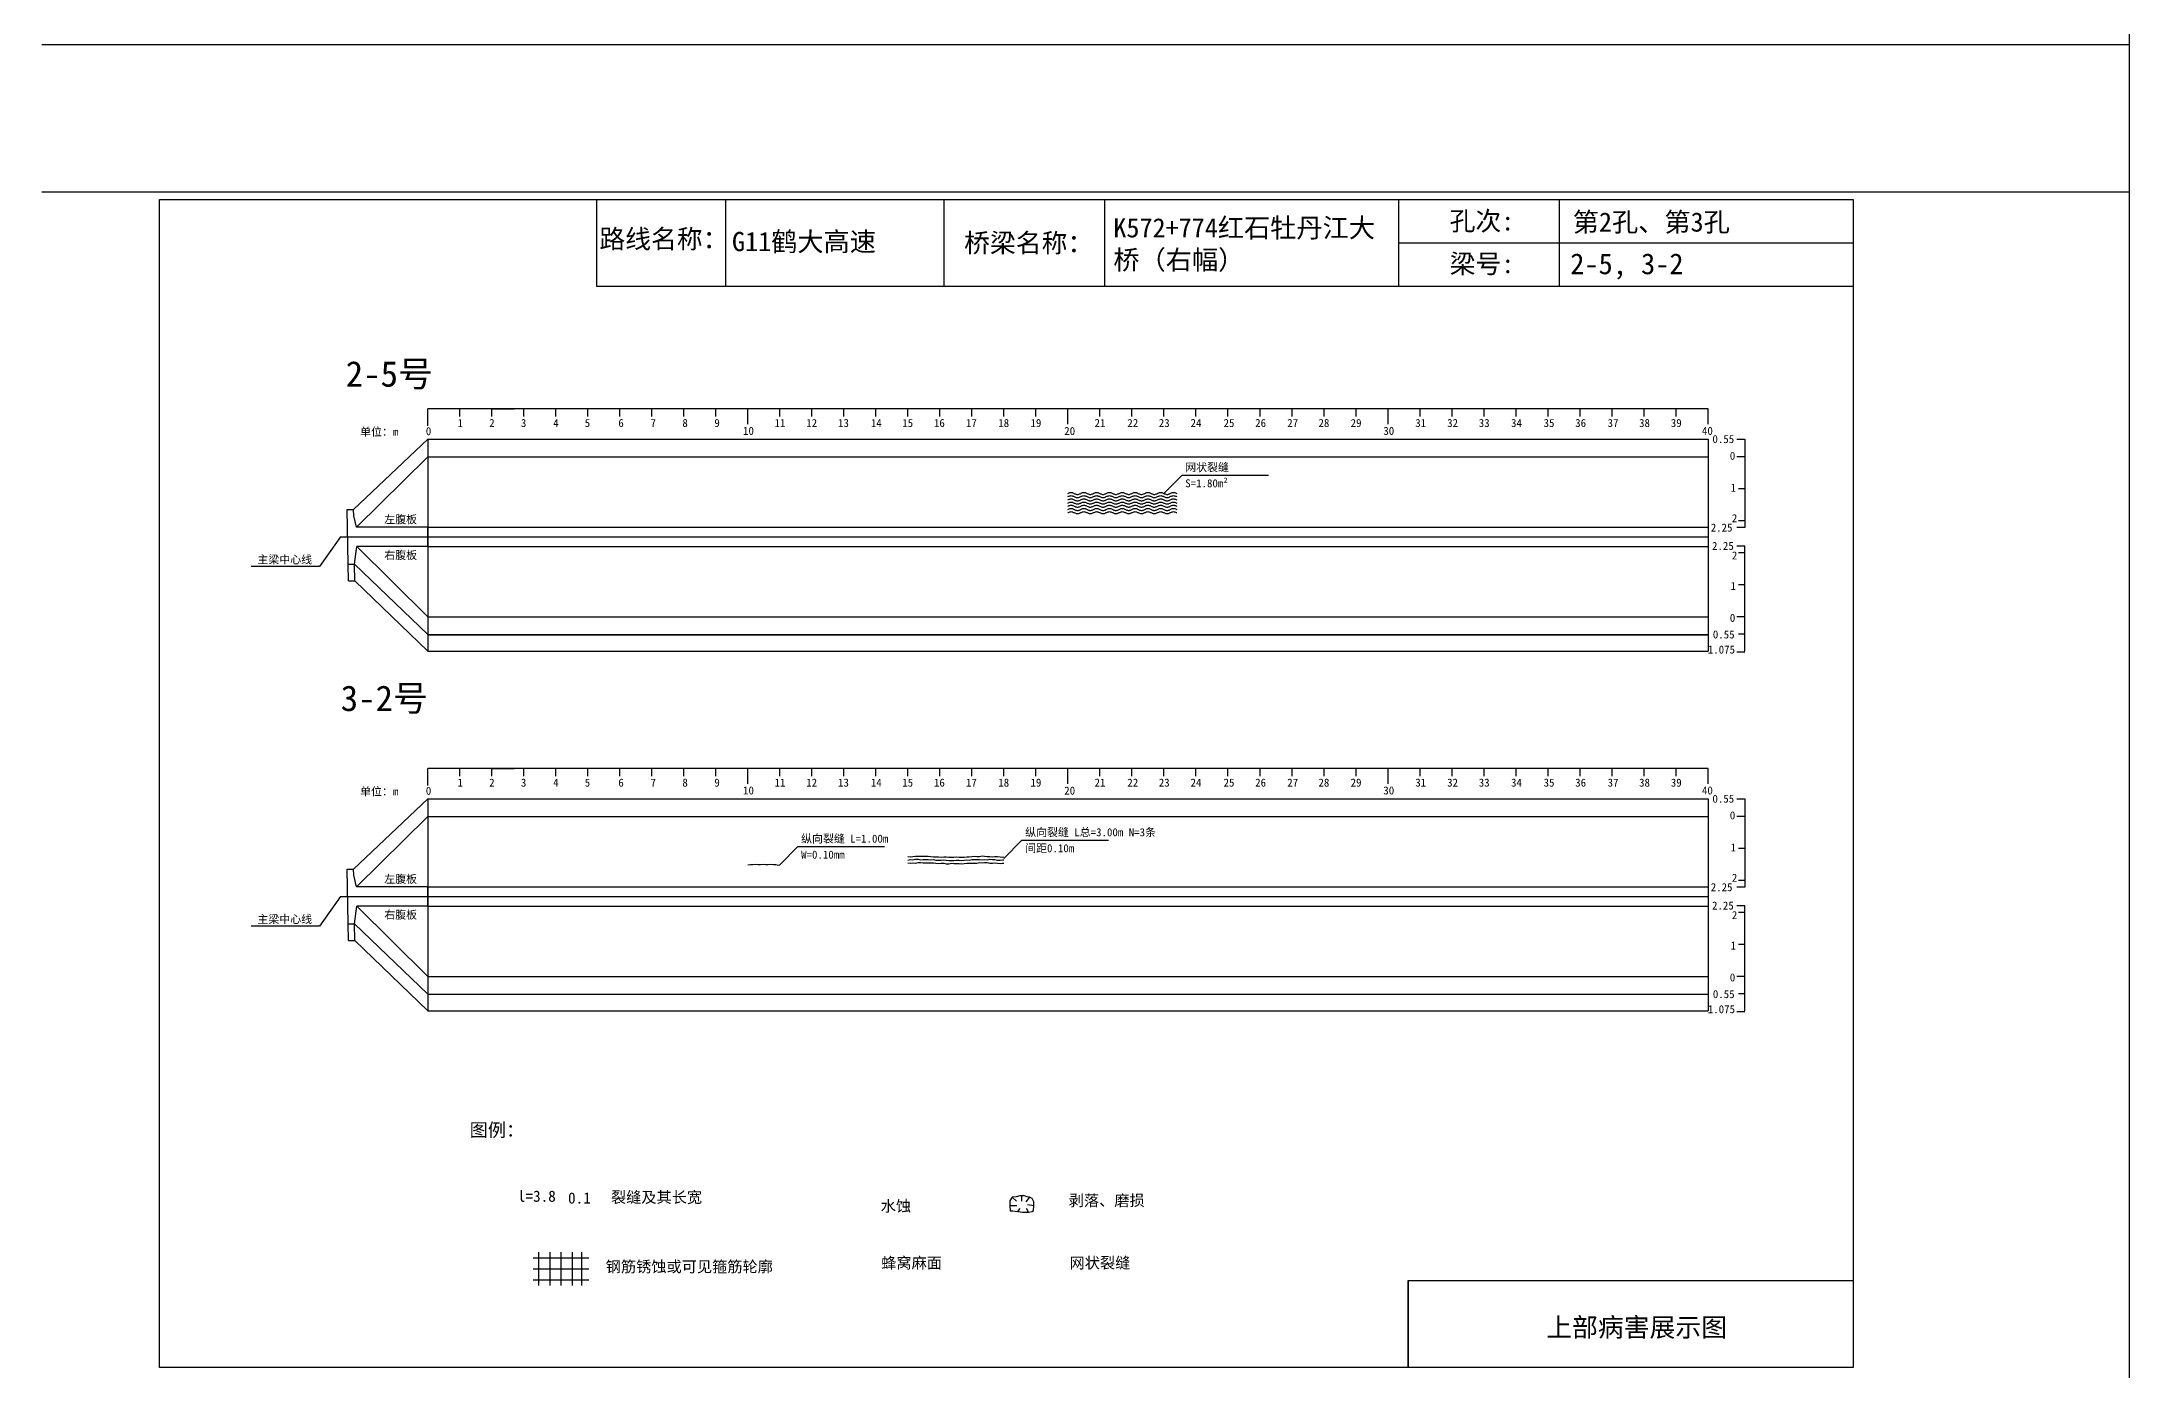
# Model space of a CAD drawing. Header units: millimetres. Extents: x -37 to 615, y -48 to 1658.
# Drawn here: x -37 to 615, y 829 to 1244 of the extents above; entities that cross this region are included whole.
import ezdxf

# ---------------------------------------------------------------- set-up
doc = ezdxf.new("R2010")
doc.units = ezdxf.units.MM
for name, color, linetype in [('图层1', 7, 'Continuous'), ('病害', 5, 'Continuous'), ('轮廓', 3, 'Continuous')]:
    doc.layers.add(name, color=color, linetype=linetype)
doc.layers.add('虚线', color=7, linetype='Continuous', lineweight=30)
doc.styles.get("Standard").update_dxf_attribs({"font": ''})
doc.styles.add('汉字', font='')
doc.styles.get('Standard').set_extended_font_data('SimSun')
doc.styles.get('汉字').set_extended_font_data('SimSun')

# ---------------------------------------------------------------- blocks, each defined once
blk = doc.blocks.new('adfsd')
at = {"lineweight": -2, "ltscale": 0.5}
for p, q in [((1140.897, -3083.694), (1140.936, -3083.729)), ((1140.983, -3083.682), (1140.981, -3083.729)), ((1141.053, -3083.694), (1141.022, -3083.735)), ((1140.876, -3083.768), (1140.94, -3083.769)), ((1140.948, -3083.824), (1140.969, -3083.796)), ((1141.045, -3083.83), (1141.028, -3083.796)), ((1141.094, -3083.772), (1141.036, -3083.763))]:
    blk.add_line(p, q, dxfattribs=at)
blk.add_lwpolyline([(1141, -3083.682), (1140.967, -3083.682), (1140.934, -3083.69), (1140.897, -3083.694), (1140.876, -3083.727), (1140.876, -3083.768), (1140.88, -3083.818), (1140.905, -3083.818), (1140.991, -3083.83), (1141.045, -3083.83), (1141.078, -3083.822), (1141.09, -3083.814), (1141.094, -3083.772), (1141.094, -3083.735), (1141.078, -3083.707), (1141.053, -3083.694), (1141.033, -3083.69), (1141, -3083.678)], dxfattribs=at)
blk = doc.blocks.new('chi')
at = {"color": 0}
for p, q in [((1147.409, -3079.329), (1147.409, -3078.8)), ((1187.409, -3078.8), (1147.409, -3078.8)), ((1148.409, -3079.041), (1148.409, -3078.8)), ((1149.409, -3079.041), (1149.409, -3078.8)), ((1149.409, -3078.8), (1150.109, -3078.8)), ((1150.409, -3079.041), (1150.409, -3078.8)), ((1151.409, -3079.041), (1151.409, -3078.8)), ((1152.409, -3079.041), (1152.409, -3078.8)), ((1153.409, -3079.041), (1153.409, -3078.8)), ((1154.409, -3079.041), (1154.409, -3078.8)), ((1155.409, -3079.041), (1155.409, -3078.8)), ((1156.409, -3079.041), (1156.409, -3078.8)), ((1157.409, -3079.283), (1157.409, -3078.8)), ((1158.409, -3079.041), (1158.409, -3078.8)), ((1159.409, -3079.041), (1159.409, -3078.8)), ((1160.409, -3079.041), (1160.409, -3078.8)), ((1161.409, -3079.041), (1161.409, -3078.8)), ((1162.409, -3079.041), (1162.409, -3078.8)), ((1163.409, -3079.041), (1163.409, -3078.8)), ((1164.409, -3079.041), (1164.409, -3078.8)), ((1165.409, -3079.041), (1165.409, -3078.8)), ((1166.409, -3079.041), (1166.409, -3078.8)), ((1167.409, -3079.283), (1167.409, -3078.8)), ((1168.409, -3079.041), (1168.409, -3078.8)), ((1169.409, -3079.041), (1169.409, -3078.8)), ((1170.409, -3079.041), (1170.409, -3078.8)), ((1171.409, -3079.041), (1171.409, -3078.8)), ((1172.409, -3079.041), (1172.409, -3078.8)), ((1173.409, -3079.041), (1173.409, -3078.8)), ((1174.409, -3079.041), (1174.409, -3078.8)), ((1175.409, -3079.041), (1175.409, -3078.8)), ((1176.409, -3079.041), (1176.409, -3078.8)), ((1177.409, -3079.283), (1177.409, -3078.8)), ((1178.409, -3079.041), (1178.409, -3078.8)), ((1179.409, -3079.041), (1179.409, -3078.8)), ((1180.409, -3079.041), (1180.409, -3078.8)), ((1181.409, -3079.041), (1181.409, -3078.8)), ((1182.409, -3079.041), (1182.409, -3078.8)), ((1183.409, -3079.041), (1183.409, -3078.8)), ((1184.409, -3079.041), (1184.409, -3078.8)), ((1185.409, -3079.041), (1185.409, -3078.8)), ((1186.409, -3079.041), (1186.409, -3078.8)), ((1187.409, -3079.283), (1187.409, -3078.8))]:
    blk.add_line(p, q, dxfattribs=at)
for s, p in [('0', (1147.349, -3079.623)), ('1', (1148.339, -3079.368)), ('2', (1149.328, -3079.368)), ('3', (1150.319, -3079.368)), ('4', (1151.329, -3079.368)), ('5', (1152.313, -3079.368)), ('6', (1153.363, -3079.368)), ('7', (1154.37, -3079.368)), ('8', (1155.363, -3079.368)), ('9', (1156.363, -3079.368)), ('10', (1157.259, -3079.613)), ('11', (1158.242, -3079.368)), ('12', (1159.233, -3079.368)), ('13', (1160.227, -3079.368)), ('14', (1161.252, -3079.368)), ('15', (1162.233, -3079.368)), ('16', (1163.223, -3079.368)), ('17', (1164.224, -3079.368)), ('18', (1165.232, -3079.368)), ('19', (1166.238, -3079.368)), ('20', (1167.294, -3079.617)), ('21', (1168.24, -3079.368)), ('22', (1169.264, -3079.368)), ('23', (1170.247, -3079.368)), ('24', (1171.24, -3079.368)), ('25', (1172.271, -3079.368)), ('26', (1173.258, -3079.368)), ('27', (1174.261, -3079.368)), ('28', (1175.236, -3079.368)), ('29', (1176.24, -3079.368)), ('30', (1177.262, -3079.613)), ('31', (1178.261, -3079.368)), ('32', (1179.256, -3079.368)), ('33', (1180.243, -3079.368)), ('34', (1181.251, -3079.368)), ('35', (1182.269, -3079.368)), ('36', (1183.256, -3079.368)), ('37', (1184.269, -3079.368)), ('38', (1185.251, -3079.368)), ('39', (1186.242, -3079.368)), ('40', (1187.216, -3079.613))]:
    blk.add_text(s, height=0.25).set_placement(p)
blk = doc.blocks.new('kopp')
at = {"color": 0}
for p, q in [((1188.308, -3078.25), (1188.558, -3078.25)), ((1188.558, -3078.25), (1188.558, -3078.8)), ((1188.558, -3078.8), (1188.308, -3078.8)), ((1188.558, -3078.8), (1188.558, -3079.8)), ((1188.558, -3079.8), (1188.358, -3079.8)), ((1188.558, -3079.8), (1188.558, -3079.8)), ((1188.558, -3079.8), (1188.558, -3080.8)), ((1188.558, -3081.009), (1188.308, -3081.009)), ((1188.558, -3080.8), (1188.358, -3080.8)), ((1188.558, -3080.8), (1188.558, -3081.009)), ((1188.558, -3081.592), (1188.308, -3081.592)), ((1188.558, -3081.8), (1188.358, -3081.8)), ((1188.558, -3081.8), (1188.558, -3081.592)), ((1188.558, -3082.8), (1188.558, -3081.8)), ((1188.558, -3082.8), (1188.358, -3082.8)), ((1188.558, -3083.8), (1188.558, -3082.8)), ((1188.558, -3082.8), (1188.558, -3082.8)), ((1188.558, -3083.8), (1188.308, -3083.8)), ((1188.558, -3084.875), (1188.558, -3083.8)), ((1188.558, -3084.338), (1188.358, -3084.338)), ((1188.308, -3084.888), (1188.558, -3084.888))]:
    blk.add_line(p, q, dxfattribs=at)
for s, p in [('0.55', (1187.543, -3078.37)), ('0', (1188.086, -3078.891)), ('1', (1188.109, -3079.89)), ('2', (1188.15, -3080.842)), ('2.25', (1187.49, -3081.135)), ('2.25', (1187.53, -3081.708)), ('2', (1188.15, -3082.006)), ('1', (1188.109, -3082.959)), ('0', (1188.086, -3083.954)), ('0.55', (1187.556, -3084.474)), ('1.075', (1187.398, -3084.946))]:
    blk.add_text(s, height=0.25).set_placement(p)

msp = doc.modelspace()

# ---------------------------------------------------------------- linework, layer by layer
at = {"color": 0}
for p, q in [((0, 1194.85), (529.17, 1194.85)), ((0, 830), (0, 1194.85)), ((136.5, 1194.85), (136.5, 1167.72)), ((245.1, 1194.85), (245.1, 1167.72)), ((387.13, 1194.85), (387.13, 1167.72)), ((437.29, 1194.79), (437.29, 1167.66)), ((529.17, 1194.85), (529.17, 830)), ((136.5, 1167.72), (529.17, 1167.72)), ((60.65, 1097.93), (83.82, 1119.93)), ((83.82, 1119.93), (83.82, 1053.68)), ((83.82, 1119.93), (483.82, 1119.93)), ((483.82, 1119.93), (483.82, 1053.68)), ((61.57, 1092.43), (83.82, 1114.43)), ((56.57, 1089.43), (49.96, 1080.17)), ((83.82, 1092.43), (483.82, 1092.43)), ((483.82, 1092.43), (483.82, 1089.43)), ((61.64, 1086.43), (83.82, 1064.43)), ((83.82, 1086.43), (483.82, 1086.43)), ((49.96, 1080.17), (28.63, 1080.17)), ((60.99, 1080.93), (83.82, 1058.93)), ((61.09, 1075.68), (83.82, 1053.68)), ((83.82, 1064.43), (483.82, 1064.43)), ((83.82, 1058.93), (483.82, 1058.93)), ((83.82, 1058.81), (483.82, 1058.81)), ((83.82, 1053.68), (483.82, 1053.68)), ((60.65, 985.59), (83.82, 1007.59)), ((83.82, 1007.59), (83.82, 941.34)), ((83.82, 1007.59), (483.82, 1007.59)), ((483.82, 1007.59), (483.82, 941.34)), ((61.57, 980.08), (83.82, 1002.09)), ((83.82, 1002.09), (483.82, 1002.09)), ((83.82, 980.09), (483.82, 980.09)), ((483.82, 980.09), (483.82, 977.09)), ((56.57, 977.09), (49.96, 967.83)), ((61.64, 974.09), (83.82, 952.09)), ((83.82, 974.09), (483.82, 974.09)), ((49.96, 967.83), (28.63, 967.83)), ((60.99, 968.59), (83.82, 946.59)), ((61.09, 963.34), (83.82, 941.34)), ((83.82, 952.09), (483.82, 952.09)), ((83.82, 946.59), (483.82, 946.59)), ((83.82, 941.34), (483.82, 941.34)), ((390.12, 830), (390.12, 857.12)), ((390.12, 857.12), (529.17, 857.12)), ((529.17, 830), (0, 830))]:
    msp.add_line(p, q, dxfattribs=at)
msp.add_line((83.82, 1114.43), (483.82, 1114.43))
at = {"color": 1}
for p, q in [((83.82, 1089.43), (483.82, 1089.43)), ((83.82, 977.09), (483.82, 977.09)), ((116.71, 864.25), (134.11, 864.25)), ((116.71, 864.25), (134.11, 864.25)), ((118.45, 865.99), (118.45, 855.55)), ((118.45, 865.99), (118.45, 855.55)), ((121.93, 865.99), (121.93, 855.55)), ((121.93, 865.99), (121.93, 855.55)), ((125.41, 865.99), (125.41, 855.55)), ((125.41, 865.99), (125.41, 855.55)), ((128.89, 865.99), (128.89, 855.55)), ((128.89, 865.99), (128.89, 855.55)), ((131.87, 866.02), (131.87, 855.57)), ((131.87, 866.02), (131.87, 855.57)), ((116.71, 860.77), (134.11, 860.77)), ((116.71, 860.77), (134.11, 860.77)), ((116.71, 857.29), (134.11, 857.29)), ((116.71, 857.29), (134.11, 857.29))]:
    msp.add_line(p, q, dxfattribs=at)
at = {"color": 3}
for points in [[(-36.77, 1658.19), (615.38, 1658.19), (615.38, 1197.07), (-36.77, 1197.07)], [(-36.77, 1243.19), (615.38, 1243.19), (615.38, 782.07), (-36.77, 782.07)]]:
    msp.add_lwpolyline(points, dxfattribs=at)
at = {"color": 7}
for points in [[(313.8, 1103), (319.46, 1108.66), (346.46, 1108.66)], [(283.8, 1103), (284, 1103.09), (284.2, 1103.18), (284.4, 1103.24), (284.6, 1103.29), (284.8, 1103.3), (285, 1103.29), (285.2, 1103.24), (285.4, 1103.18), (285.6, 1103.09), (285.8, 1103), (286, 1102.91), (286.2, 1102.82), (286.4, 1102.76), (286.6, 1102.71), (286.8, 1102.7), (287, 1102.71), (287.2, 1102.76), (287.4, 1102.82), (287.6, 1102.91), (287.8, 1103), (288, 1103.09), (288.2, 1103.18), (288.4, 1103.24), (288.6, 1103.29), (288.8, 1103.3), (289, 1103.29), (289.2, 1103.24), (289.4, 1103.18), (289.6, 1103.09), (289.8, 1103), (290, 1102.91), (290.2, 1102.82), (290.4, 1102.76), (290.6, 1102.71), (290.8, 1102.7), (291, 1102.71), (291.2, 1102.76), (291.4, 1102.82), (291.6, 1102.91), (291.8, 1103), (292, 1103.09), (292.2, 1103.18), (292.4, 1103.24), (292.6, 1103.29), (292.8, 1103.3), (293, 1103.29), (293.2, 1103.24), (293.4, 1103.18), (293.6, 1103.09), (293.8, 1103), (294, 1102.91), (294.2, 1102.82), (294.4, 1102.76), (294.6, 1102.71), (294.8, 1102.7), (295, 1102.71), (295.2, 1102.76), (295.4, 1102.82), (295.6, 1102.91), (295.8, 1103), (296, 1103.09), (296.2, 1103.18), (296.4, 1103.24), (296.6, 1103.29), (296.8, 1103.3), (297, 1103.29), (297.2, 1103.24), (297.4, 1103.18), (297.6, 1103.09), (297.8, 1103), (298, 1102.91), (298.2, 1102.82), (298.4, 1102.76), (298.6, 1102.71), (298.8, 1102.7), (299, 1102.71), (299.2, 1102.76), (299.4, 1102.82), (299.6, 1102.91), (299.8, 1103), (300, 1103.09), (300.2, 1103.18), (300.4, 1103.24), (300.6, 1103.29), (300.8, 1103.3), (301, 1103.29), (301.2, 1103.24), (301.4, 1103.18), (301.6, 1103.09), (301.8, 1103), (302, 1102.91), (302.2, 1102.82), (302.4, 1102.76), (302.6, 1102.71), (302.8, 1102.7), (303, 1102.71), (303.2, 1102.76), (303.4, 1102.82), (303.6, 1102.91), (303.8, 1103), (304, 1103.09), (304.2, 1103.18), (304.4, 1103.24), (304.6, 1103.29), (304.8, 1103.3), (305, 1103.29), (305.2, 1103.24), (305.4, 1103.18), (305.6, 1103.09), (305.8, 1103), (306, 1102.91), (306.2, 1102.82), (306.4, 1102.76), (306.6, 1102.71), (306.8, 1102.7), (307, 1102.71), (307.2, 1102.76), (307.4, 1102.82), (307.6, 1102.91), (307.8, 1103), (308, 1103.09), (308.2, 1103.18), (308.4, 1103.24), (308.6, 1103.29), (308.8, 1103.3), (309, 1103.29), (309.2, 1103.24), (309.4, 1103.18), (309.6, 1103.09), (309.8, 1103), (310, 1102.91), (310.2, 1102.82), (310.4, 1102.76), (310.6, 1102.71), (310.8, 1102.7), (311, 1102.71), (311.2, 1102.76), (311.4, 1102.82), (311.6, 1102.91), (311.8, 1103), (312, 1103.09), (312.2, 1103.18), (312.4, 1103.24), (312.6, 1103.29), (312.8, 1103.3), (313, 1103.29), (313.2, 1103.24), (313.4, 1103.18), (313.6, 1103.09), (313.8, 1103), (314, 1102.91), (314.2, 1102.82), (314.4, 1102.76), (314.6, 1102.71), (314.8, 1102.7), (315, 1102.71), (315.2, 1102.76), (315.4, 1102.82), (315.6, 1102.91), (315.8, 1103), (316, 1103.09), (316.2, 1103.18), (316.4, 1103.24), (316.6, 1103.29), (316.8, 1103.3), (317, 1103.29), (317.2, 1103.24), (317.4, 1103.18), (317.6, 1103.09), (317.8, 1103)], [(283.8, 1102), (284, 1102.09), (284.2, 1102.18), (284.4, 1102.24), (284.6, 1102.29), (284.8, 1102.3), (285, 1102.29), (285.2, 1102.24), (285.4, 1102.18), (285.6, 1102.09), (285.8, 1102), (286, 1101.91), (286.2, 1101.82), (286.4, 1101.76), (286.6, 1101.71), (286.8, 1101.7), (287, 1101.71), (287.2, 1101.76), (287.4, 1101.82), (287.6, 1101.91), (287.8, 1102), (288, 1102.09), (288.2, 1102.18), (288.4, 1102.24), (288.6, 1102.29), (288.8, 1102.3), (289, 1102.29), (289.2, 1102.24), (289.4, 1102.18), (289.6, 1102.09), (289.8, 1102), (290, 1101.91), (290.2, 1101.82), (290.4, 1101.76), (290.6, 1101.71), (290.8, 1101.7), (291, 1101.71), (291.2, 1101.76), (291.4, 1101.82), (291.6, 1101.91), (291.8, 1102), (292, 1102.09), (292.2, 1102.18), (292.4, 1102.24), (292.6, 1102.29), (292.8, 1102.3), (293, 1102.29), (293.2, 1102.24), (293.4, 1102.18), (293.6, 1102.09), (293.8, 1102), (294, 1101.91), (294.2, 1101.82), (294.4, 1101.76), (294.6, 1101.71), (294.8, 1101.7), (295, 1101.71), (295.2, 1101.76), (295.4, 1101.82), (295.6, 1101.91), (295.8, 1102), (296, 1102.09), (296.2, 1102.18), (296.4, 1102.24), (296.6, 1102.29), (296.8, 1102.3), (297, 1102.29), (297.2, 1102.24), (297.4, 1102.18), (297.6, 1102.09), (297.8, 1102), (298, 1101.91), (298.2, 1101.82), (298.4, 1101.76), (298.6, 1101.71), (298.8, 1101.7), (299, 1101.71), (299.2, 1101.76), (299.4, 1101.82), (299.6, 1101.91), (299.8, 1102), (300, 1102.09), (300.2, 1102.18), (300.4, 1102.24), (300.6, 1102.29), (300.8, 1102.3), (301, 1102.29), (301.2, 1102.24), (301.4, 1102.18), (301.6, 1102.09), (301.8, 1102), (302, 1101.91), (302.2, 1101.82), (302.4, 1101.76), (302.6, 1101.71), (302.8, 1101.7), (303, 1101.71), (303.2, 1101.76), (303.4, 1101.82), (303.6, 1101.91), (303.8, 1102), (304, 1102.09), (304.2, 1102.18), (304.4, 1102.24), (304.6, 1102.29), (304.8, 1102.3), (305, 1102.29), (305.2, 1102.24), (305.4, 1102.18), (305.6, 1102.09), (305.8, 1102), (306, 1101.91), (306.2, 1101.82), (306.4, 1101.76), (306.6, 1101.71), (306.8, 1101.7), (307, 1101.71), (307.2, 1101.76), (307.4, 1101.82), (307.6, 1101.91), (307.8, 1102), (308, 1102.09), (308.2, 1102.18), (308.4, 1102.24), (308.6, 1102.29), (308.8, 1102.3), (309, 1102.29), (309.2, 1102.24), (309.4, 1102.18), (309.6, 1102.09), (309.8, 1102), (310, 1101.91), (310.2, 1101.82), (310.4, 1101.76), (310.6, 1101.71), (310.8, 1101.7), (311, 1101.71), (311.2, 1101.76), (311.4, 1101.82), (311.6, 1101.91), (311.8, 1102), (312, 1102.09), (312.2, 1102.18), (312.4, 1102.24), (312.6, 1102.29), (312.8, 1102.3), (313, 1102.29), (313.2, 1102.24), (313.4, 1102.18), (313.6, 1102.09), (313.8, 1102), (314, 1101.91), (314.2, 1101.82), (314.4, 1101.76), (314.6, 1101.71), (314.8, 1101.7), (315, 1101.71), (315.2, 1101.76), (315.4, 1101.82), (315.6, 1101.91), (315.8, 1102), (316, 1102.09), (316.2, 1102.18), (316.4, 1102.24), (316.6, 1102.29), (316.8, 1102.3), (317, 1102.29), (317.2, 1102.24), (317.4, 1102.18), (317.6, 1102.09), (317.8, 1102)], [(283.8, 1101), (284, 1101.09), (284.2, 1101.18), (284.4, 1101.24), (284.6, 1101.29), (284.8, 1101.3), (285, 1101.29), (285.2, 1101.24), (285.4, 1101.18), (285.6, 1101.09), (285.8, 1101), (286, 1100.91), (286.2, 1100.82), (286.4, 1100.76), (286.6, 1100.71), (286.8, 1100.7), (287, 1100.71), (287.2, 1100.76), (287.4, 1100.82), (287.6, 1100.91), (287.8, 1101), (288, 1101.09), (288.2, 1101.18), (288.4, 1101.24), (288.6, 1101.29), (288.8, 1101.3), (289, 1101.29), (289.2, 1101.24), (289.4, 1101.18), (289.6, 1101.09), (289.8, 1101), (290, 1100.91), (290.2, 1100.82), (290.4, 1100.76), (290.6, 1100.71), (290.8, 1100.7), (291, 1100.71), (291.2, 1100.76), (291.4, 1100.82), (291.6, 1100.91), (291.8, 1101), (292, 1101.09), (292.2, 1101.18), (292.4, 1101.24), (292.6, 1101.29), (292.8, 1101.3), (293, 1101.29), (293.2, 1101.24), (293.4, 1101.18), (293.6, 1101.09), (293.8, 1101), (294, 1100.91), (294.2, 1100.82), (294.4, 1100.76), (294.6, 1100.71), (294.8, 1100.7), (295, 1100.71), (295.2, 1100.76), (295.4, 1100.82), (295.6, 1100.91), (295.8, 1101), (296, 1101.09), (296.2, 1101.18), (296.4, 1101.24), (296.6, 1101.29), (296.8, 1101.3), (297, 1101.29), (297.2, 1101.24), (297.4, 1101.18), (297.6, 1101.09), (297.8, 1101), (298, 1100.91), (298.2, 1100.82), (298.4, 1100.76), (298.6, 1100.71), (298.8, 1100.7), (299, 1100.71), (299.2, 1100.76), (299.4, 1100.82), (299.6, 1100.91), (299.8, 1101), (300, 1101.09), (300.2, 1101.18), (300.4, 1101.24), (300.6, 1101.29), (300.8, 1101.3), (301, 1101.29), (301.2, 1101.24), (301.4, 1101.18), (301.6, 1101.09), (301.8, 1101), (302, 1100.91), (302.2, 1100.82), (302.4, 1100.76), (302.6, 1100.71), (302.8, 1100.7), (303, 1100.71), (303.2, 1100.76), (303.4, 1100.82), (303.6, 1100.91), (303.8, 1101), (304, 1101.09), (304.2, 1101.18), (304.4, 1101.24), (304.6, 1101.29), (304.8, 1101.3), (305, 1101.29), (305.2, 1101.24), (305.4, 1101.18), (305.6, 1101.09), (305.8, 1101), (306, 1100.91), (306.2, 1100.82), (306.4, 1100.76), (306.6, 1100.71), (306.8, 1100.7), (307, 1100.71), (307.2, 1100.76), (307.4, 1100.82), (307.6, 1100.91), (307.8, 1101), (308, 1101.09), (308.2, 1101.18), (308.4, 1101.24), (308.6, 1101.29), (308.8, 1101.3), (309, 1101.29), (309.2, 1101.24), (309.4, 1101.18), (309.6, 1101.09), (309.8, 1101), (310, 1100.91), (310.2, 1100.82), (310.4, 1100.76), (310.6, 1100.71), (310.8, 1100.7), (311, 1100.71), (311.2, 1100.76), (311.4, 1100.82), (311.6, 1100.91), (311.8, 1101), (312, 1101.09), (312.2, 1101.18), (312.4, 1101.24), (312.6, 1101.29), (312.8, 1101.3), (313, 1101.29), (313.2, 1101.24), (313.4, 1101.18), (313.6, 1101.09), (313.8, 1101), (314, 1100.91), (314.2, 1100.82), (314.4, 1100.76), (314.6, 1100.71), (314.8, 1100.7), (315, 1100.71), (315.2, 1100.76), (315.4, 1100.82), (315.6, 1100.91), (315.8, 1101), (316, 1101.09), (316.2, 1101.18), (316.4, 1101.24), (316.6, 1101.29), (316.8, 1101.3), (317, 1101.29), (317.2, 1101.24), (317.4, 1101.18), (317.6, 1101.09), (317.8, 1101)], [(283.8, 1100), (284, 1100.09), (284.2, 1100.18), (284.4, 1100.24), (284.6, 1100.29), (284.8, 1100.3), (285, 1100.29), (285.2, 1100.24), (285.4, 1100.18), (285.6, 1100.09), (285.8, 1100), (286, 1099.91), (286.2, 1099.82), (286.4, 1099.76), (286.6, 1099.71), (286.8, 1099.7), (287, 1099.71), (287.2, 1099.76), (287.4, 1099.82), (287.6, 1099.91), (287.8, 1100), (288, 1100.09), (288.2, 1100.18), (288.4, 1100.24), (288.6, 1100.29), (288.8, 1100.3), (289, 1100.29), (289.2, 1100.24), (289.4, 1100.18), (289.6, 1100.09), (289.8, 1100), (290, 1099.91), (290.2, 1099.82), (290.4, 1099.76), (290.6, 1099.71), (290.8, 1099.7), (291, 1099.71), (291.2, 1099.76), (291.4, 1099.82), (291.6, 1099.91), (291.8, 1100), (292, 1100.09), (292.2, 1100.18), (292.4, 1100.24), (292.6, 1100.29), (292.8, 1100.3), (293, 1100.29), (293.2, 1100.24), (293.4, 1100.18), (293.6, 1100.09), (293.8, 1100), (294, 1099.91), (294.2, 1099.82), (294.4, 1099.76), (294.6, 1099.71), (294.8, 1099.7), (295, 1099.71), (295.2, 1099.76), (295.4, 1099.82), (295.6, 1099.91), (295.8, 1100), (296, 1100.09), (296.2, 1100.18), (296.4, 1100.24), (296.6, 1100.29), (296.8, 1100.3), (297, 1100.29), (297.2, 1100.24), (297.4, 1100.18), (297.6, 1100.09), (297.8, 1100), (298, 1099.91), (298.2, 1099.82), (298.4, 1099.76), (298.6, 1099.71), (298.8, 1099.7), (299, 1099.71), (299.2, 1099.76), (299.4, 1099.82), (299.6, 1099.91), (299.8, 1100), (300, 1100.09), (300.2, 1100.18), (300.4, 1100.24), (300.6, 1100.29), (300.8, 1100.3), (301, 1100.29), (301.2, 1100.24), (301.4, 1100.18), (301.6, 1100.09), (301.8, 1100), (302, 1099.91), (302.2, 1099.82), (302.4, 1099.76), (302.6, 1099.71), (302.8, 1099.7), (303, 1099.71), (303.2, 1099.76), (303.4, 1099.82), (303.6, 1099.91), (303.8, 1100), (304, 1100.09), (304.2, 1100.18), (304.4, 1100.24), (304.6, 1100.29), (304.8, 1100.3), (305, 1100.29), (305.2, 1100.24), (305.4, 1100.18), (305.6, 1100.09), (305.8, 1100), (306, 1099.91), (306.2, 1099.82), (306.4, 1099.76), (306.6, 1099.71), (306.8, 1099.7), (307, 1099.71), (307.2, 1099.76), (307.4, 1099.82), (307.6, 1099.91), (307.8, 1100), (308, 1100.09), (308.2, 1100.18), (308.4, 1100.24), (308.6, 1100.29), (308.8, 1100.3), (309, 1100.29), (309.2, 1100.24), (309.4, 1100.18), (309.6, 1100.09), (309.8, 1100), (310, 1099.91), (310.2, 1099.82), (310.4, 1099.76), (310.6, 1099.71), (310.8, 1099.7), (311, 1099.71), (311.2, 1099.76), (311.4, 1099.82), (311.6, 1099.91), (311.8, 1100), (312, 1100.09), (312.2, 1100.18), (312.4, 1100.24), (312.6, 1100.29), (312.8, 1100.3), (313, 1100.29), (313.2, 1100.24), (313.4, 1100.18), (313.6, 1100.09), (313.8, 1100), (314, 1099.91), (314.2, 1099.82), (314.4, 1099.76), (314.6, 1099.71), (314.8, 1099.7), (315, 1099.71), (315.2, 1099.76), (315.4, 1099.82), (315.6, 1099.91), (315.8, 1100), (316, 1100.09), (316.2, 1100.18), (316.4, 1100.24), (316.6, 1100.29), (316.8, 1100.3), (317, 1100.29), (317.2, 1100.24), (317.4, 1100.18), (317.6, 1100.09), (317.8, 1100)], [(283.8, 1099), (284, 1099.09), (284.2, 1099.18), (284.4, 1099.24), (284.6, 1099.29), (284.8, 1099.3), (285, 1099.29), (285.2, 1099.24), (285.4, 1099.18), (285.6, 1099.09), (285.8, 1099), (286, 1098.91), (286.2, 1098.82), (286.4, 1098.76), (286.6, 1098.71), (286.8, 1098.7), (287, 1098.71), (287.2, 1098.76), (287.4, 1098.82), (287.6, 1098.91), (287.8, 1099), (288, 1099.09), (288.2, 1099.18), (288.4, 1099.24), (288.6, 1099.29), (288.8, 1099.3), (289, 1099.29), (289.2, 1099.24), (289.4, 1099.18), (289.6, 1099.09), (289.8, 1099), (290, 1098.91), (290.2, 1098.82), (290.4, 1098.76), (290.6, 1098.71), (290.8, 1098.7), (291, 1098.71), (291.2, 1098.76), (291.4, 1098.82), (291.6, 1098.91), (291.8, 1099), (292, 1099.09), (292.2, 1099.18), (292.4, 1099.24), (292.6, 1099.29), (292.8, 1099.3), (293, 1099.29), (293.2, 1099.24), (293.4, 1099.18), (293.6, 1099.09), (293.8, 1099), (294, 1098.91), (294.2, 1098.82), (294.4, 1098.76), (294.6, 1098.71), (294.8, 1098.7), (295, 1098.71), (295.2, 1098.76), (295.4, 1098.82), (295.6, 1098.91), (295.8, 1099), (296, 1099.09), (296.2, 1099.18), (296.4, 1099.24), (296.6, 1099.29), (296.8, 1099.3), (297, 1099.29), (297.2, 1099.24), (297.4, 1099.18), (297.6, 1099.09), (297.8, 1099), (298, 1098.91), (298.2, 1098.82), (298.4, 1098.76), (298.6, 1098.71), (298.8, 1098.7), (299, 1098.71), (299.2, 1098.76), (299.4, 1098.82), (299.6, 1098.91), (299.8, 1099), (300, 1099.09), (300.2, 1099.18), (300.4, 1099.24), (300.6, 1099.29), (300.8, 1099.3), (301, 1099.29), (301.2, 1099.24), (301.4, 1099.18), (301.6, 1099.09), (301.8, 1099), (302, 1098.91), (302.2, 1098.82), (302.4, 1098.76), (302.6, 1098.71), (302.8, 1098.7), (303, 1098.71), (303.2, 1098.76), (303.4, 1098.82), (303.6, 1098.91), (303.8, 1099), (304, 1099.09), (304.2, 1099.18), (304.4, 1099.24), (304.6, 1099.29), (304.8, 1099.3), (305, 1099.29), (305.2, 1099.24), (305.4, 1099.18), (305.6, 1099.09), (305.8, 1099), (306, 1098.91), (306.2, 1098.82), (306.4, 1098.76), (306.6, 1098.71), (306.8, 1098.7), (307, 1098.71), (307.2, 1098.76), (307.4, 1098.82), (307.6, 1098.91), (307.8, 1099), (308, 1099.09), (308.2, 1099.18), (308.4, 1099.24), (308.6, 1099.29), (308.8, 1099.3), (309, 1099.29), (309.2, 1099.24), (309.4, 1099.18), (309.6, 1099.09), (309.8, 1099), (310, 1098.91), (310.2, 1098.82), (310.4, 1098.76), (310.6, 1098.71), (310.8, 1098.7), (311, 1098.71), (311.2, 1098.76), (311.4, 1098.82), (311.6, 1098.91), (311.8, 1099), (312, 1099.09), (312.2, 1099.18), (312.4, 1099.24), (312.6, 1099.29), (312.8, 1099.3), (313, 1099.29), (313.2, 1099.24), (313.4, 1099.18), (313.6, 1099.09), (313.8, 1099), (314, 1098.91), (314.2, 1098.82), (314.4, 1098.76), (314.6, 1098.71), (314.8, 1098.7), (315, 1098.71), (315.2, 1098.76), (315.4, 1098.82), (315.6, 1098.91), (315.8, 1099), (316, 1099.09), (316.2, 1099.18), (316.4, 1099.24), (316.6, 1099.29), (316.8, 1099.3), (317, 1099.29), (317.2, 1099.24), (317.4, 1099.18), (317.6, 1099.09), (317.8, 1099)], [(283.8, 1098), (284, 1098.09), (284.2, 1098.18), (284.4, 1098.24), (284.6, 1098.29), (284.8, 1098.3), (285, 1098.29), (285.2, 1098.24), (285.4, 1098.18), (285.6, 1098.09), (285.8, 1098), (286, 1097.91), (286.2, 1097.82), (286.4, 1097.76), (286.6, 1097.71), (286.8, 1097.7), (287, 1097.71), (287.2, 1097.76), (287.4, 1097.82), (287.6, 1097.91), (287.8, 1098), (288, 1098.09), (288.2, 1098.18), (288.4, 1098.24), (288.6, 1098.29), (288.8, 1098.3), (289, 1098.29), (289.2, 1098.24), (289.4, 1098.18), (289.6, 1098.09), (289.8, 1098), (290, 1097.91), (290.2, 1097.82), (290.4, 1097.76), (290.6, 1097.71), (290.8, 1097.7), (291, 1097.71), (291.2, 1097.76), (291.4, 1097.82), (291.6, 1097.91), (291.8, 1098), (292, 1098.09), (292.2, 1098.18), (292.4, 1098.24), (292.6, 1098.29), (292.8, 1098.3), (293, 1098.29), (293.2, 1098.24), (293.4, 1098.18), (293.6, 1098.09), (293.8, 1098), (294, 1097.91), (294.2, 1097.82), (294.4, 1097.76), (294.6, 1097.71), (294.8, 1097.7), (295, 1097.71), (295.2, 1097.76), (295.4, 1097.82), (295.6, 1097.91), (295.8, 1098), (296, 1098.09), (296.2, 1098.18), (296.4, 1098.24), (296.6, 1098.29), (296.8, 1098.3), (297, 1098.29), (297.2, 1098.24), (297.4, 1098.18), (297.6, 1098.09), (297.8, 1098), (298, 1097.91), (298.2, 1097.82), (298.4, 1097.76), (298.6, 1097.71), (298.8, 1097.7), (299, 1097.71), (299.2, 1097.76), (299.4, 1097.82), (299.6, 1097.91), (299.8, 1098), (300, 1098.09), (300.2, 1098.18), (300.4, 1098.24), (300.6, 1098.29), (300.8, 1098.3), (301, 1098.29), (301.2, 1098.24), (301.4, 1098.18), (301.6, 1098.09), (301.8, 1098), (302, 1097.91), (302.2, 1097.82), (302.4, 1097.76), (302.6, 1097.71), (302.8, 1097.7), (303, 1097.71), (303.2, 1097.76), (303.4, 1097.82), (303.6, 1097.91), (303.8, 1098), (304, 1098.09), (304.2, 1098.18), (304.4, 1098.24), (304.6, 1098.29), (304.8, 1098.3), (305, 1098.29), (305.2, 1098.24), (305.4, 1098.18), (305.6, 1098.09), (305.8, 1098), (306, 1097.91), (306.2, 1097.82), (306.4, 1097.76), (306.6, 1097.71), (306.8, 1097.7), (307, 1097.71), (307.2, 1097.76), (307.4, 1097.82), (307.6, 1097.91), (307.8, 1098), (308, 1098.09), (308.2, 1098.18), (308.4, 1098.24), (308.6, 1098.29), (308.8, 1098.3), (309, 1098.29), (309.2, 1098.24), (309.4, 1098.18), (309.6, 1098.09), (309.8, 1098), (310, 1097.91), (310.2, 1097.82), (310.4, 1097.76), (310.6, 1097.71), (310.8, 1097.7), (311, 1097.71), (311.2, 1097.76), (311.4, 1097.82), (311.6, 1097.91), (311.8, 1098), (312, 1098.09), (312.2, 1098.18), (312.4, 1098.24), (312.6, 1098.29), (312.8, 1098.3), (313, 1098.29), (313.2, 1098.24), (313.4, 1098.18), (313.6, 1098.09), (313.8, 1098), (314, 1097.91), (314.2, 1097.82), (314.4, 1097.76), (314.6, 1097.71), (314.8, 1097.7), (315, 1097.71), (315.2, 1097.76), (315.4, 1097.82), (315.6, 1097.91), (315.8, 1098), (316, 1098.09), (316.2, 1098.18), (316.4, 1098.24), (316.6, 1098.29), (316.8, 1098.3), (317, 1098.29), (317.2, 1098.24), (317.4, 1098.18), (317.6, 1098.09), (317.8, 1098)], [(283.8, 1097), (284, 1097.09), (284.2, 1097.18), (284.4, 1097.24), (284.6, 1097.29), (284.8, 1097.3), (285, 1097.29), (285.2, 1097.24), (285.4, 1097.18), (285.6, 1097.09), (285.8, 1097), (286, 1096.91), (286.2, 1096.82), (286.4, 1096.76), (286.6, 1096.71), (286.8, 1096.7), (287, 1096.71), (287.2, 1096.76), (287.4, 1096.82), (287.6, 1096.91), (287.8, 1097), (288, 1097.09), (288.2, 1097.18), (288.4, 1097.24), (288.6, 1097.29), (288.8, 1097.3), (289, 1097.29), (289.2, 1097.24), (289.4, 1097.18), (289.6, 1097.09), (289.8, 1097), (290, 1096.91), (290.2, 1096.82), (290.4, 1096.76), (290.6, 1096.71), (290.8, 1096.7), (291, 1096.71), (291.2, 1096.76), (291.4, 1096.82), (291.6, 1096.91), (291.8, 1097), (292, 1097.09), (292.2, 1097.18), (292.4, 1097.24), (292.6, 1097.29), (292.8, 1097.3), (293, 1097.29), (293.2, 1097.24), (293.4, 1097.18), (293.6, 1097.09), (293.8, 1097), (294, 1096.91), (294.2, 1096.82), (294.4, 1096.76), (294.6, 1096.71), (294.8, 1096.7), (295, 1096.71), (295.2, 1096.76), (295.4, 1096.82), (295.6, 1096.91), (295.8, 1097), (296, 1097.09), (296.2, 1097.18), (296.4, 1097.24), (296.6, 1097.29), (296.8, 1097.3), (297, 1097.29), (297.2, 1097.24), (297.4, 1097.18), (297.6, 1097.09), (297.8, 1097), (298, 1096.91), (298.2, 1096.82), (298.4, 1096.76), (298.6, 1096.71), (298.8, 1096.7), (299, 1096.71), (299.2, 1096.76), (299.4, 1096.82), (299.6, 1096.91), (299.8, 1097), (300, 1097.09), (300.2, 1097.18), (300.4, 1097.24), (300.6, 1097.29), (300.8, 1097.3), (301, 1097.29), (301.2, 1097.24), (301.4, 1097.18), (301.6, 1097.09), (301.8, 1097), (302, 1096.91), (302.2, 1096.82), (302.4, 1096.76), (302.6, 1096.71), (302.8, 1096.7), (303, 1096.71), (303.2, 1096.76), (303.4, 1096.82), (303.6, 1096.91), (303.8, 1097), (304, 1097.09), (304.2, 1097.18), (304.4, 1097.24), (304.6, 1097.29), (304.8, 1097.3), (305, 1097.29), (305.2, 1097.24), (305.4, 1097.18), (305.6, 1097.09), (305.8, 1097), (306, 1096.91), (306.2, 1096.82), (306.4, 1096.76), (306.6, 1096.71), (306.8, 1096.7), (307, 1096.71), (307.2, 1096.76), (307.4, 1096.82), (307.6, 1096.91), (307.8, 1097), (308, 1097.09), (308.2, 1097.18), (308.4, 1097.24), (308.6, 1097.29), (308.8, 1097.3), (309, 1097.29), (309.2, 1097.24), (309.4, 1097.18), (309.6, 1097.09), (309.8, 1097), (310, 1096.91), (310.2, 1096.82), (310.4, 1096.76), (310.6, 1096.71), (310.8, 1096.7), (311, 1096.71), (311.2, 1096.76), (311.4, 1096.82), (311.6, 1096.91), (311.8, 1097), (312, 1097.09), (312.2, 1097.18), (312.4, 1097.24), (312.6, 1097.29), (312.8, 1097.3), (313, 1097.29), (313.2, 1097.24), (313.4, 1097.18), (313.6, 1097.09), (313.8, 1097), (314, 1096.91), (314.2, 1096.82), (314.4, 1096.76), (314.6, 1096.71), (314.8, 1096.7), (315, 1096.71), (315.2, 1096.76), (315.4, 1096.82), (315.6, 1096.91), (315.8, 1097), (316, 1097.09), (316.2, 1097.18), (316.4, 1097.24), (316.6, 1097.29), (316.8, 1097.3), (317, 1097.29), (317.2, 1097.24), (317.4, 1097.18), (317.6, 1097.09), (317.8, 1097)], [(193.8, 987), (199.46, 992.66), (226.46, 992.66)], [(263.8, 989), (269.46, 994.66), (296.46, 994.66)], [(183.8, 987.01), (184.6, 987.03), (185.4, 987.13), (186.2, 987.17), (187, 987.07), (187.8, 987.07), (188.6, 987.14), (189.4, 987.13), (190.2, 987.12), (191, 987.15), (191.8, 987.1), (192.6, 987.13), (193.4, 986.91), (193.8, 987)], [(233.8, 989.55), (234.6, 989.47), (235.4, 989.55), (236.2, 989.71), (237, 989.66), (237.8, 989.66), (238.6, 989.69), (239.4, 989.71), (240.2, 989.68), (241, 989.55), (241.8, 989.48), (242.6, 989.49), (243.4, 989.44), (244.2, 989.39), (245, 989.5), (245.8, 989.46), (246.6, 989.33), (247.4, 989.38), (248.2, 989.33), (249, 989.44), (249.8, 989.37), (250.6, 989.36), (251.4, 989.39), (252.2, 989.49), (253, 989.47), (253.8, 989.57), (254.6, 989.67), (255.4, 989.6), (256.2, 989.58), (257, 989.75), (257.8, 989.65), (258.6, 989.56), (259.4, 989.53), (260.2, 989.51), (261, 989.58), (261.8, 989.57), (262.6, 989.46), (263.4, 989.35), (263.8, 989.5)], [(233.8, 988.48), (234.6, 988.64), (235.4, 988.58), (236.2, 988.7), (237, 988.7), (237.8, 988.55), (238.6, 988.69), (239.4, 988.68), (240.2, 988.63), (241, 988.55), (241.8, 988.6), (242.6, 988.45), (243.4, 988.48), (244.2, 988.44), (245, 988.51), (245.8, 988.46), (246.6, 988.32), (247.4, 988.35), (248.2, 988.29), (249, 988.44), (249.8, 988.45), (250.6, 988.36), (251.4, 988.47), (252.2, 988.5), (253, 988.45), (253.8, 988.61), (254.6, 988.6), (255.4, 988.67), (256.2, 988.64), (257, 988.55), (257.8, 988.61), (258.6, 988.54), (259.4, 988.7), (260.2, 988.66), (261, 988.62), (261.8, 988.48), (262.6, 988.39), (263.4, 988.51), (263.8, 988.5)], [(233.8, 987.59), (234.6, 987.46), (235.4, 987.57), (236.2, 987.52), (237, 987.68), (237.8, 987.7), (238.6, 987.58), (239.4, 987.64), (240.2, 987.64), (241, 987.55), (241.8, 987.64), (242.6, 987.52), (243.4, 987.43), (244.2, 987.46), (245, 987.46), (245.8, 987.33), (246.6, 987.33), (247.4, 987.45), (248.2, 987.38), (249, 987.35), (249.8, 987.38), (250.6, 987.33), (251.4, 987.38), (252.2, 987.45), (253, 987.54), (253.8, 987.5), (254.6, 987.53), (255.4, 987.53), (256.2, 987.67), (257, 987.59), (257.8, 987.73), (258.6, 987.71), (259.4, 987.53), (260.2, 987.54), (261, 987.59), (261.8, 987.46), (262.6, 987.4), (263.4, 987.52), (263.8, 987.5)]]:
    msp.add_lwpolyline(points, dxfattribs=at)
at = {"layer": '病害', "color": 5}
for p, q in [((136.5, 1194.85), (136.5, 1167.72)), ((245.1, 1194.85), (245.1, 1167.72)), ((387.13, 1194.85), (387.13, 1167.72)), ((529.17, 1194.85), (529.17, 1167.72)), ((136.5, 1167.72), (386.58, 1167.72)), ((386.58, 1167.72), (529.17, 1167.72)), ((390.12, 857.12), (529.17, 857.12)), ((390.12, 857.12), (390.12, 830)), ((529.17, 857.12), (529.17, 830))]:
    msp.add_line(p, q, dxfattribs=at)
at = {"layer": '病害', "color": 0}
for p, q in [((176.83, 1194.85), (176.83, 1167.72)), ((295.25, 1194.85), (295.25, 1167.72)), ((387.14, 1181.23), (529.17, 1181.23))]:
    msp.add_line(p, q, dxfattribs=at)
at = {"layer": '虚线'}
for p, q in [((56.57, 1089.43), (83.82, 1089.43)), ((56.57, 977.09), (83.82, 977.09))]:
    msp.add_line(p, q, dxfattribs=at)
at = {"layer": '轮廓', "color": 5}
for p, q in [((58.99, 1080.93), (58.65, 1097.93)), ((58.65, 1097.93), (60.65, 1097.93)), ((60.69, 1096.05), (60.65, 1097.93)), ((61.57, 1092.43), (60.69, 1096.05)), ((83.82, 1092.43), (61.57, 1092.43)), ((83.82, 1086.43), (83.82, 1092.43)), ((60.99, 1080.93), (61.63, 1086.43)), ((83.82, 1086.43), (61.63, 1086.43)), ((58.99, 1080.93), (60.99, 1080.93)), ((59.09, 1075.68), (58.99, 1080.93)), ((61.09, 1075.68), (60.99, 1080.93)), ((59.09, 1075.68), (61.09, 1075.68)), ((58.99, 968.59), (58.65, 985.59)), ((58.65, 985.59), (60.65, 985.59)), ((60.69, 983.71), (60.65, 985.59)), ((61.57, 980.08), (60.69, 983.71)), ((83.82, 980.08), (61.57, 980.08)), ((83.82, 974.08), (83.82, 980.08)), ((60.99, 968.59), (61.63, 974.09)), ((83.82, 974.09), (61.63, 974.09)), ((58.99, 968.59), (60.99, 968.59)), ((59.09, 963.34), (58.99, 968.59)), ((61.09, 963.34), (60.99, 968.59)), ((59.09, 963.34), (61.09, 963.34))]:
    msp.add_line(p, q, dxfattribs=at)

# ---------------------------------------------------------------- block references
for name, p, xscale, yscale, zscale in [('chi', (-11390.27, 31917.43), 9.999999999994273, 9.999999999994273, 9.999999999994273), ('kopp', (-11390.27, 31902.43), 9.999999999994273, 9.999999999994273, 9.999999999994273), ('chi', (-11390.27, 31805.09), 9.999999999994273, 9.999999999994273, 9.999999999994273), ('kopp', (-11390.27, 31790.09), 9.999999999994273, 9.999999999994273, 9.999999999994273), ('adfsd', (-39452.38, 108237.64), 34.81359766870787, 34.81359766870787, 34.81359766870787), ('adfsd', (-39452.38, 108237.64), 34.81359766870787, 34.81359766870787, 34.81359766870787)]:
    msp.add_blockref(name, p, dxfattribs=dict(xscale=xscale, yscale=yscale, zscale=zscale))

# ---------------------------------------------------------------- texts
for s, p in [('单位：m', (62.7, 1120.99)), ('左腹板', (70.24, 1093.64)), ('主梁中心线', (30.63, 1081.08)), ('右腹板', (70.24, 1082.47)), ('单位：m', (62.7, 1008.65)), ('左腹板', (70.24, 981.3)), ('右腹板', (70.24, 970.13)), ('主梁中心线', (30.63, 968.73))]:
    msp.add_text(s, height=2.5).set_placement(p)
at = {"color": 7}
for s, p in [('网状裂缝', (320.46, 1109.91)), ('S=1.80m²', (320.46, 1104.91)), ('纵向裂缝 L总=3.00m N=3条', (270.46, 995.91)), ('W=0.10mm', (200.46, 988.91)), ('纵向裂缝 L=1.00m', (200.46, 993.91)), ('间距0.10m', (270.46, 990.91))]:
    msp.add_text(s, height=2.5, dxfattribs=at).set_placement(p)
at = {"attachment_point": 1, "style": '汉字'}
for s, insert, char_height, width in [('K572+774红石牡丹江大桥（右幅）', (298, 1188.97), 6, 87.5474), ('{\\C0;第2孔、第3孔}', (441.52, 1190.78), 6, 77.4135), ('{\\C0;G11鹤大高速}', (178.87, 1184.68), 6, 62.8604), ('{\\C0;2-5, 3-2}', (440.75, 1177.98), 6.5, 84.1186), ('{\\C0;2-5号}', (58.2, 1144.34), 8, 49.3496), ('{\\C0;3-2号}', (56.63, 1043.01), 8, 49.3496)]:
    msp.add_mtext(s, dxfattribs=dict(at, insert=insert, char_height=char_height, width=width))
at = {"layer": '图层1'}
for s, p in [('孔次:', (403.05, 1185.16)), ('路线名称：', (137.42, 1179.54)), ('桥梁名称：', (251.38, 1178.29)), ('梁号:', (403.08, 1171.8)), ('上部病害展示图', (433.23, 839.56))]:
    msp.add_text(s, height=5.918, dxfattribs=at).set_placement(p)
at = {"layer": '图层1', "attachment_point": 1}
for s, insert, char_height in [('图例：', (96.91, 906.23), 4.178), ('图例：', (96.91, 906.23), 4.178), ('l=3.8', (111.98, 885.21), 3.481), ('l=3.8', (111.98, 885.21), 3.481), ('0.1', (127.65, 884.63), 3.481), ('0.1', (127.65, 884.63), 3.481), ('裂缝及其长宽', (141.05, 884.88), 3.481), ('裂缝及其长宽', (141.05, 884.88), 3.481), ('水蚀', (225.33, 882.14), 3.481), ('水蚀', (225.33, 882.14), 3.481), ('剥落、磨损', (284.06, 883.89), 3.481), ('剥落、磨损', (284.06, 883.89), 3.481), ('钢筋锈蚀或可见箍筋轮廓', (139.42, 863.21), 3.4814), ('钢筋锈蚀或可见箍筋轮廓', (139.42, 863.21), 3.4814), ('蜂窝麻面', (225.48, 864.38), 3.481), ('蜂窝麻面', (225.48, 864.38), 3.481), ('网状裂缝', (284.32, 864.39), 3.481), ('网状裂缝', (284.32, 864.39), 3.481)]:
    msp.add_mtext(s, dxfattribs=dict(at, insert=insert, char_height=char_height))

doc.saveas('drawing.dxf')
